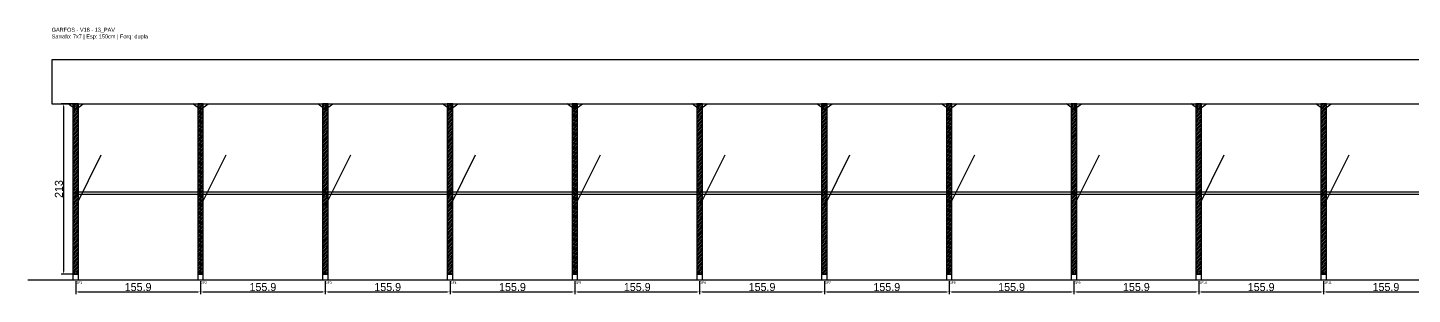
# Model space of a CAD drawing. Header units: metres. Extents: x -30 to 3520, y -25 to 308.
# Drawn here: x -30 to 1700, y -25 to 308 of the extents above; entities that cross this region are included whole.
import ezdxf

# ---------------------------------------------------------------- set-up
doc = ezdxf.new("R2010")
doc.units = ezdxf.units.M
for name, color, linetype in [('BARRA_ANCORAGEM', 1, 'Continuous'), ('COTA', 241, 'Continuous'), ('GARFOS OK', 3, 'Continuous'), ('NOME DA VIGA', 6, 'Continuous'), ('SARR_7x7', 40, 'Continuous'), ('TIRAS REESCORAMENTO', 252, 'Continuous'), ('VIGAS', 3, 'Continuous')]:
    doc.layers.add(name, color=color, linetype=linetype)
doc.dimstyles.new('EZ DXF', dxfattribs={"dimtxt": 10, "dimasz": 3.5, "dimexe": 3, "dimexo": 1.5, "dimgap": 1, "dimtad": 1, "dimdec": 1, "dimdsep": 46, "dimcen": 2.5, "dimazin": 3, "dimtfac": 1, "dimtmove": 0, "dimatfit": 3})

msp = doc.modelspace()

# ---------------------------------------------------------------- hatches: boundary and pattern name
at = {"layer": 'COTA'}
h = msp.add_hatch(dxfattribs=at)
h.set_pattern_fill('ANSI31', scale=0.5)
h.paths.add_polyline_path([(26.5, 0), (33.5, 0), (33.5, 213), (26.5, 213)])
h = msp.add_hatch(dxfattribs=at)
h.set_pattern_fill('ANSI31', scale=0.5)
h.paths.add_polyline_path([(182.41, 0), (189.41, 0), (189.41, 213), (182.41, 213)])
h = msp.add_hatch(dxfattribs=at)
h.set_pattern_fill('ANSI31', scale=0.5)
h.paths.add_polyline_path([(338.32, 0), (345.32, 0), (345.32, 213), (338.32, 213)])
h = msp.add_hatch(dxfattribs=at)
h.set_pattern_fill('ANSI31', scale=0.5)
h.paths.add_polyline_path([(494.23, 0), (501.23, 0), (501.23, 213), (494.23, 213)])
h = msp.add_hatch(dxfattribs=at)
h.set_pattern_fill('ANSI31', scale=0.5)
h.paths.add_polyline_path([(650.14, 0), (657.14, 0), (657.14, 213), (650.14, 213)])
h = msp.add_hatch(dxfattribs=at)
h.set_pattern_fill('ANSI31', scale=0.5)
h.paths.add_polyline_path([(806.05, 0), (813.05, 0), (813.05, 213), (806.05, 213)])
h = msp.add_hatch(dxfattribs=at)
h.set_pattern_fill('ANSI31', scale=0.5)
h.paths.add_polyline_path([(961.95, 0), (968.95, 0), (968.95, 213), (961.95, 213)])
h = msp.add_hatch(dxfattribs=at)
h.set_pattern_fill('ANSI31', scale=0.5)
h.paths.add_polyline_path([(1117.86, 0), (1124.86, 0), (1124.86, 213), (1117.86, 213)])
h = msp.add_hatch(dxfattribs=at)
h.set_pattern_fill('ANSI31', scale=0.5)
h.paths.add_polyline_path([(1273.77, 0), (1280.77, 0), (1280.77, 213), (1273.77, 213)])
h = msp.add_hatch(dxfattribs=at)
h.set_pattern_fill('ANSI31', scale=0.5)
h.paths.add_polyline_path([(1429.68, 0), (1436.68, 0), (1436.68, 213), (1429.68, 213)])
h = msp.add_hatch(dxfattribs=at)
h.set_pattern_fill('ANSI31', scale=0.5)
h.paths.add_polyline_path([(1585.59, 0), (1592.59, 0), (1592.59, 213), (1585.59, 213)])

# ---------------------------------------------------------------- linework, layer by layer
at = {"layer": 'BARRA_ANCORAGEM'}
for p, q in [((30, 85.2), (61.95, 149.1)), ((185.91, 85.2), (217.86, 149.1)), ((341.82, 85.2), (373.77, 149.1)), ((497.73, 85.2), (529.68, 149.1)), ((653.64, 85.2), (685.59, 149.1)), ((809.55, 85.2), (841.5, 149.1)), ((965.45, 85.2), (997.4, 149.1)), ((1121.36, 85.2), (1153.31, 149.1)), ((1277.27, 85.2), (1309.22, 149.1)), ((1433.18, 85.2), (1465.13, 149.1)), ((1589.09, 85.2), (1621.04, 149.1))]:
    msp.add_line(p, q, dxfattribs=at)
at = {"layer": 'GARFOS OK'}
for p, q in [((30, 206), (20.5, 213)), ((20.5, 213), (39.5, 213)), ((30, 206), (39.5, 213)), ((185.91, 206), (176.41, 213)), ((176.41, 213), (195.41, 213)), ((185.91, 206), (195.41, 213)), ((341.82, 206), (332.32, 213)), ((332.32, 213), (351.32, 213)), ((341.82, 206), (351.32, 213)), ((497.73, 206), (488.23, 213)), ((488.23, 213), (507.23, 213)), ((497.73, 206), (507.23, 213)), ((653.64, 206), (644.14, 213)), ((644.14, 213), (663.14, 213)), ((653.64, 206), (663.14, 213)), ((809.55, 206), (800.05, 213)), ((800.05, 213), (819.05, 213)), ((809.55, 206), (819.05, 213)), ((965.45, 206), (955.95, 213)), ((955.95, 213), (974.95, 213)), ((965.45, 206), (974.95, 213)), ((1121.36, 206), (1111.86, 213)), ((1111.86, 213), (1130.86, 213)), ((1121.36, 206), (1130.86, 213)), ((1277.27, 206), (1267.77, 213)), ((1267.77, 213), (1286.77, 213)), ((1277.27, 206), (1286.77, 213)), ((1433.18, 206), (1423.68, 213)), ((1423.68, 213), (1442.68, 213)), ((1433.18, 206), (1442.68, 213)), ((1589.09, 206), (1579.59, 213)), ((1579.59, 213), (1598.59, 213)), ((1589.09, 206), (1598.59, 213))]:
    msp.add_line(p, q, dxfattribs=at)
at = {"layer": 'GARFOS OK', "linetype": 'CONTINUOUS'}
msp.add_line((-30, -7), (3520, -7), dxfattribs=at)
at = {"layer": 'GARFOS OK'}
for points in [[(26.5, 0), (33.5, 0), (33.5, 213), (26.5, 213), (26.5, 0)], [(182.41, 0), (189.41, 0), (189.41, 213), (182.41, 213), (182.41, 0)], [(338.32, 0), (345.32, 0), (345.32, 213), (338.32, 213), (338.32, 0)], [(494.23, 0), (501.23, 0), (501.23, 213), (494.23, 213), (494.23, 0)], [(650.14, 0), (657.14, 0), (657.14, 213), (650.14, 213), (650.14, 0)], [(806.05, 0), (813.05, 0), (813.05, 213), (806.05, 213), (806.05, 0)], [(961.95, 0), (968.95, 0), (968.95, 213), (961.95, 213), (961.95, 0)], [(1117.86, 0), (1124.86, 0), (1124.86, 213), (1117.86, 213), (1117.86, 0)], [(1273.77, 0), (1280.77, 0), (1280.77, 213), (1273.77, 213), (1273.77, 0)], [(1429.68, 0), (1436.68, 0), (1436.68, 213), (1429.68, 213), (1429.68, 0)], [(1585.59, 0), (1592.59, 0), (1592.59, 213), (1585.59, 213), (1585.59, 0)]]:
    msp.add_lwpolyline(points, dxfattribs=at)
at = {"layer": 'SARR_7x7'}
for points in [[(26.5, -7), (33.5, -7), (33.5, 0), (26.5, 0), (26.5, -7)], [(182.41, -7), (189.41, -7), (189.41, 0), (182.41, 0), (182.41, -7)], [(338.32, -7), (345.32, -7), (345.32, 0), (338.32, 0), (338.32, -7)], [(494.23, -7), (501.23, -7), (501.23, 0), (494.23, 0), (494.23, -7)], [(650.14, -7), (657.14, -7), (657.14, 0), (650.14, 0), (650.14, -7)], [(806.05, -7), (813.05, -7), (813.05, 0), (806.05, 0), (806.05, -7)], [(961.95, -7), (968.95, -7), (968.95, 0), (961.95, 0), (961.95, -7)], [(1117.86, -7), (1124.86, -7), (1124.86, 0), (1117.86, 0), (1117.86, -7)], [(1273.77, -7), (1280.77, -7), (1280.77, 0), (1273.77, 0), (1273.77, -7)], [(1429.68, -7), (1436.68, -7), (1436.68, 0), (1429.68, 0), (1429.68, -7)], [(1585.59, -7), (1592.59, -7), (1592.59, 0), (1585.59, 0), (1585.59, -7)]]:
    msp.add_lwpolyline(points, dxfattribs=at)
at = {"layer": 'TIRAS REESCORAMENTO'}
for points in [[(30, 100), (185.91, 100), (185.91, 102.5), (30, 102.5), (30, 100)], [(185.91, 100), (341.82, 100), (341.82, 102.5), (185.91, 102.5), (185.91, 100)], [(341.82, 100), (497.73, 100), (497.73, 102.5), (341.82, 102.5), (341.82, 100)], [(497.73, 100), (653.64, 100), (653.64, 102.5), (497.73, 102.5), (497.73, 100)], [(653.64, 100), (809.55, 100), (809.55, 102.5), (653.64, 102.5), (653.64, 100)], [(809.55, 100), (965.45, 100), (965.45, 102.5), (809.55, 102.5), (809.55, 100)], [(965.45, 100), (1121.36, 100), (1121.36, 102.5), (965.45, 102.5), (965.45, 100)], [(1121.36, 100), (1277.27, 100), (1277.27, 102.5), (1121.36, 102.5), (1121.36, 100)], [(1277.27, 100), (1433.18, 100), (1433.18, 102.5), (1277.27, 102.5), (1277.27, 100)], [(1433.18, 100), (1589.09, 100), (1589.09, 102.5), (1433.18, 102.5), (1433.18, 100)], [(1589.09, 100), (1745, 100), (1745, 102.5), (1589.09, 102.5), (1589.09, 100)]]:
    msp.add_lwpolyline(points, dxfattribs=at)
at = {"layer": 'VIGAS'}
msp.add_lwpolyline([(0, 213), (3490, 213), (3490, 268), (0, 268), (0, 213)], dxfattribs=at)

# ---------------------------------------------------------------- texts
at = {"layer": 'NOME DA VIGA'}
for s, p in [('GF1', (30, -12)), ('GF2', (185.91, -12)), ('GF3', (341.82, -12)), ('GF4', (497.73, -12)), ('GF5', (653.64, -12)), ('GF6', (809.55, -12)), ('GF7', (965.45, -12)), ('GF8', (1121.36, -12)), ('GF9', (1277.27, -12)), ('GF10', (1433.18, -12)), ('GF11', (1589.09, -12))]:
    msp.add_text(s, height=3, dxfattribs=at).set_placement(p)
at = {"layer": 'NOME DA VIGA', "insert": (0, 293), "char_height": 5, "attachment_point": 7}
msp.add_mtext('GARFOS - V18 - 13_PAV\\PSarrafo: 7x7 | Esp: 150cm | Forq: dupla', dxfattribs=at)

# ---------------------------------------------------------------- dimensions: what is measured, and where the dimension line sits
at = {"layer": 'COTA'}
msp.add_linear_dim(base=(15, 0), p1=(30, 0), p2=(30, 213), angle=90, dimstyle='EZ DXF', dxfattribs=at).render()
for base, p1, p2 in [((30, -22), (30, -7), (185.91, -7)), ((185.91, -22), (185.91, -7), (341.82, -7)), ((341.82, -22), (341.82, -7), (497.73, -7)), ((497.73, -22), (497.73, -7), (653.64, -7)), ((653.64, -22), (653.64, -7), (809.55, -7)), ((809.55, -22), (809.55, -7), (965.45, -7)), ((965.45, -22), (965.45, -7), (1121.36, -7)), ((1121.36, -22), (1121.36, -7), (1277.27, -7)), ((1277.27, -22), (1277.27, -7), (1433.18, -7)), ((1433.18, -22), (1433.18, -7), (1589.09, -7)), ((1589.09, -22), (1589.09, -7), (1745, -7))]:
    msp.add_linear_dim(base=base, p1=p1, p2=p2, dimstyle='EZ DXF', dxfattribs=at).render()

doc.saveas('drawing.dxf')
